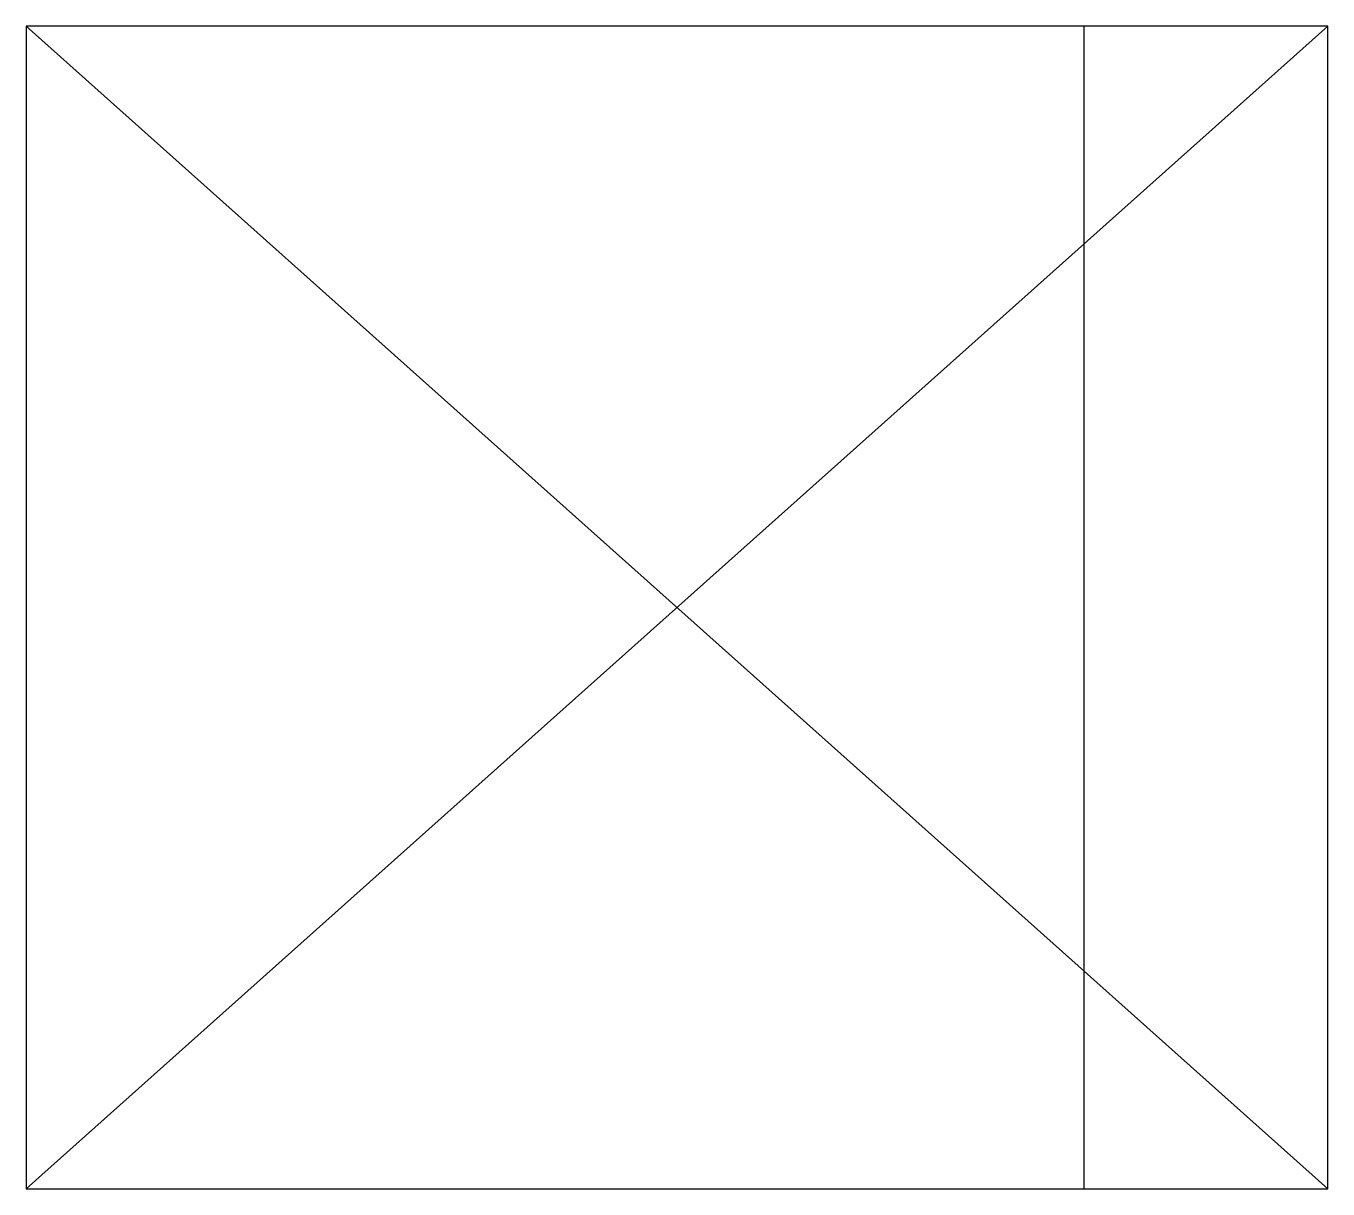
# Model space of a CAD drawing. Header units: millimetres. Extents: x -8 to 8, y -7.2 to 7.2.
import ezdxf

# ---------------------------------------------------------------- set-up
doc = ezdxf.new("R2010")
doc.units = ezdxf.units.MM
doc.layers.get('0').update_dxf_attribs({"linetype": 'CONTINUOUS'})

msp = doc.modelspace()

# ---------------------------------------------------------------- linework, layer by layer
for p, q in [((-8, -7.15), (8, 7.15)), ((8, -7.15), (-8, 7.15))]:
    msp.add_line(p, q)
msp.add_lwpolyline([(-8, -7.15), (8, -7.15), (8, 7.15), (5, 7.15), (5, -7.15), (8, -7.15), (8, 7.15), (-8, 7.15)], close=True)

doc.saveas('drawing.dxf')
